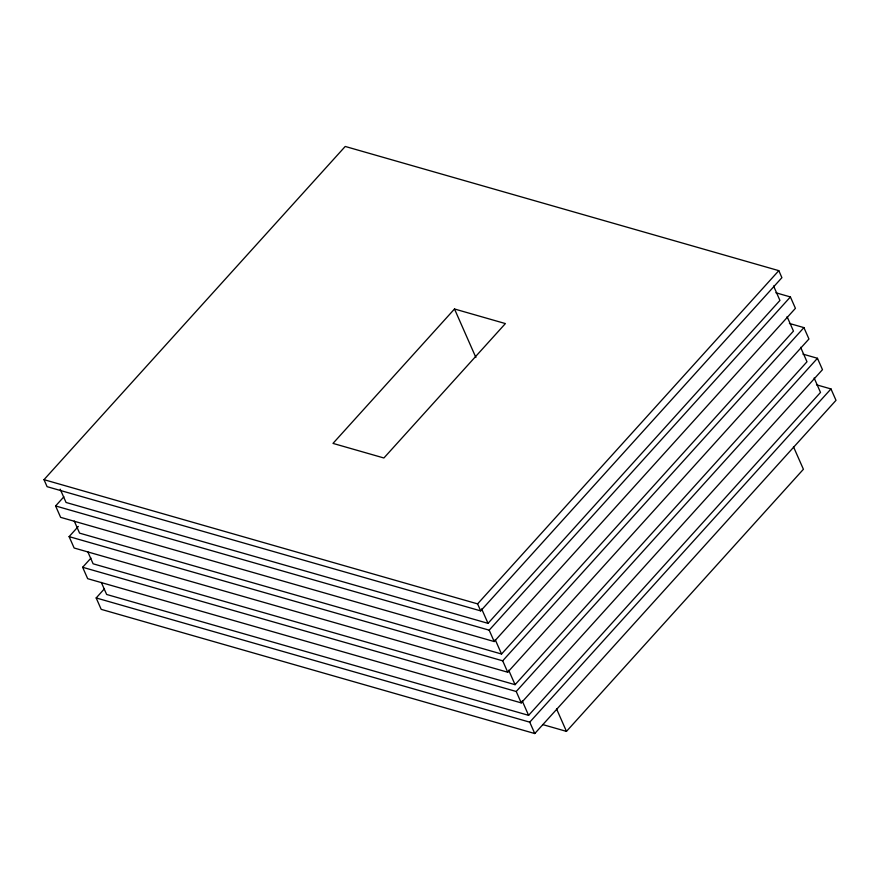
<?xml version="1.0" encoding="UTF-8"?>
<svg xmlns="http://www.w3.org/2000/svg" width="880" height="880" viewBox="0 0 880 880"><rect width="100%" height="100%" fill="white"/><g stroke="black" fill="none" stroke-linecap="round" stroke-linejoin="round"><path stroke-width="1.32" d="M44 479.666L345.224 146.454L778.811 270.655L781.902 277.673L480.678 610.885L47.091 486.673L44 479.666L477.587 603.878L480.678 610.885M775.907 292.787L790.405 296.945L795.421 308.33L494.197 641.553L60.621 517.341L55.594 505.956L63.888 496.782M789.426 323.455L803.924 327.613L808.951 338.998L507.727 672.221L74.14 548.009L69.113 536.624L78.331 526.427M802.956 354.123L817.454 358.281L822.47 369.666L521.257 702.889L87.67 578.677L82.643 567.281L90.937 558.118M816.475 384.791L830.973 388.938L836 400.334L534.776 733.546L101.189 609.345L96.173 597.949L104.456 588.775M454.498 308.99L332.992 443.399L383.9 457.985L505.395 323.576L454.498 308.99L475.893 357.511M477.587 603.878L778.811 270.655M60.214 489.214L66.055 502.469L488.026 623.348L779.933 300.432L773.564 285.978M55.594 505.956L489.181 630.168L790.405 296.945M74.272 521.081L79.585 533.137L501.545 654.016L793.463 331.1L787.083 316.635M69.113 536.624L502.7 660.825L803.924 327.613M87.791 551.749L93.104 563.794L515.075 684.684L806.982 361.757L800.613 347.303M82.643 567.281L516.23 691.493L817.454 358.281M101.321 582.417L106.634 594.462L528.605 715.341L820.512 392.425L814.132 377.971M96.173 597.949L529.749 722.161L830.973 388.938M542.729 724.581L566.467 731.379L803.407 469.271L793.463 446.743M556.534 708.851L566.467 731.379M481.646 608.894L488.026 623.348M495.176 639.562L501.545 654.016M508.695 670.219L515.075 684.684M522.225 700.887L528.605 715.341M489.181 630.168L494.197 641.553M502.7 660.825L507.727 672.221M516.23 691.493L521.257 702.889M529.749 722.161L534.776 733.546"/></g></svg>
